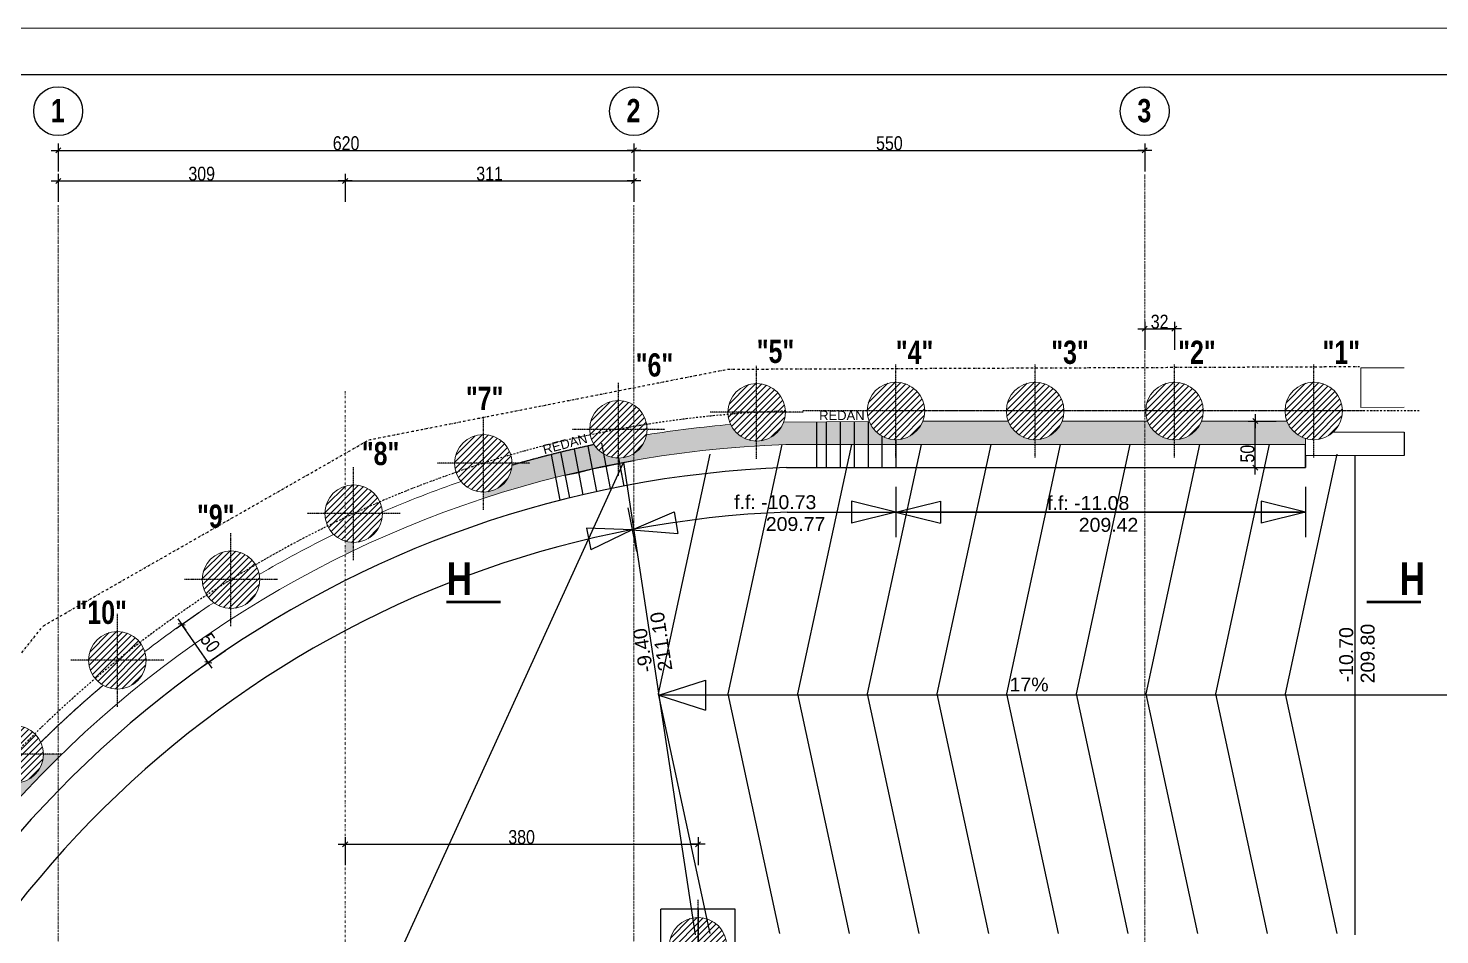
# Model space of a CAD drawing. Header units: millimetres. Extents: x -26249 to 60250, y -21218 to 23336.
# Drawn here: x -8799 to -7279, y 21519 to 22495 of the extents above; entities that cross this region are included whole.
import ezdxf
from ezdxf.enums import TextEntityAlignment as Align

# ---------------------------------------------------------------- set-up
doc = ezdxf.new("R2010")
doc.units = ezdxf.units.MM
for name, pattern in [('CACHEX2', [19.05, 12.7, -6.35]), ('Style de ligne -6', [1.04164, 0.625, -0.20828, 0.06943, -0.13893]), ('TIRETPTX2', [50.8, 25.4, -12.7, 0, -12.7])]:
    doc.linetypes.add(name, pattern=pattern)
for name, color, linetype in [('01_cote_gen', 4, 'Continuous'), ('01_linteaux', 2, 'Continuous'), ('01_murs_sup', 2, 'CACHEX2'), ('01_poch_murs', 253, 'Continuous'), ('01_texte', 230, 'Continuous'), ('AA_COTES', 2, 'Continuous')]:
    doc.layers.add(name, color=color, linetype=linetype)
for name, color, linetype, lineweight in [('01_murs_coup', 5, 'Continuous', 60), ('01_PIEUX', 5, 'Continuous', 60), ('B Général', 7, 'Continuous', 5)]:
    doc.layers.add(name, color=color, linetype=linetype, lineweight=lineweight)
doc.styles.add('impact', font='impact.ttf')
doc.styles.add('MATTE_TXT', font='arial.ttf')
doc.styles.add('STYLE2', font='ARIALN.TTF')
doc.dimstyles.new('JB50', dxfattribs={"dimscale": 0.1, "dimtxt": 150, "dimasz": 15, "dimexe": 0.1, "dimexo": 0.1, "dimgap": 0.09, "dimtad": 1, "dimdec": 1, "dimdsep": 46, "dimtxsty": 'STYLE2', "dimblk1": 'BOND_G', "dimblk2": 'BOND_D', "dimsah": 1, "dimcen": 1.5, "dimdle": 0.01, "dimse1": 1, "dimse2": 1, "dimclrd": 4, "dimclre": 2, "dimclrt": 6, "dimazin": 2, "dimtfac": 2.333333, "dimtdec": 1, "dimtix": 1, "dimtmove": 2, "dimatfit": 3, "dimldrblk": 'BOND_G', "dimfxl": 1, "dimtolj": 1, "dimtzin": 0, "dimarcsym": 0})

# ---------------------------------------------------------------- blocks, each defined once
blk = doc.blocks.new('BOND_G')
at = {"layer": 'AA_COTES', "color": 0}
for p, q in [((0, -5), (0, 15)), ((5, 0), (-5, 0)), ((1.8, 1.8), (-1.8, -1.8))]:
    blk.add_line(p, q, dxfattribs=at)
blk = doc.blocks.new('BOND_D')
at = {"layer": 'AA_COTES', "color": 0}
for p, q in [((5, 0), (-5, 0)), ((-1.8, -1.8), (1.8, 1.8)), ((0, 5), (0, -15))]:
    blk.add_line(p, q, dxfattribs=at)
blk = doc.blocks.new('*D97')
at = {"layer": '01_cote_gen', "color": 4, "lineweight": -2, "transparency": 16777216}
blk.add_line((-8765.1, 22363), (-8148.1, 22363), dxfattribs=at)
at = {"layer": 'Defpoints', "color": 0, "transparency": 16777216}
for p in [(-8766.6, 22359.4), (-8146.6, 22363), (-8146.6, 22359.4)]:
    blk.add_point(p, dxfattribs=at)
at = {"layer": '01_cote_gen', "color": 4, "lineweight": -2, "transparency": 16777216, "xscale": 1.5, "yscale": 1.5, "zscale": 1.5, "rotation": 180}
blk.add_blockref('BOND_G', (-8766.6, 22363), dxfattribs=at)
at = {"layer": '01_cote_gen', "color": 4, "lineweight": -2, "transparency": 16777216, "xscale": 1.5, "yscale": 1.5, "zscale": 1.5}
blk.add_blockref('BOND_D', (-8146.6, 22363), dxfattribs=at)
at = {"layer": '01_cote_gen', "color": 6, "transparency": 16777216, "insert": (-8456.6, 22370.7), "char_height": 15, "attachment_point": 5, "style": 'STYLE2'}
blk.add_mtext('\\A1;620', dxfattribs=at)
blk = doc.blocks.new('*D98')
at = {"layer": '01_cote_gen', "color": 4, "lineweight": -2, "transparency": 16777216}
blk.add_line((-8145.1, 22363), (-7598.1, 22363), dxfattribs=at)
at = {"layer": 'Defpoints', "color": 0, "transparency": 16777216}
for p in [(-7596.6, 22401.5), (-8146.6, 22359.4), (-7596.6, 22363)]:
    blk.add_point(p, dxfattribs=at)
at = {"layer": '01_cote_gen', "color": 4, "lineweight": -2, "transparency": 16777216, "xscale": 1.5, "yscale": 1.5, "zscale": 1.5, "rotation": 180}
blk.add_blockref('BOND_G', (-8146.6, 22363), dxfattribs=at)
at = {"layer": '01_cote_gen', "color": 4, "lineweight": -2, "transparency": 16777216, "xscale": 1.5, "yscale": 1.5, "zscale": 1.5}
blk.add_blockref('BOND_D', (-7596.6, 22363), dxfattribs=at)
at = {"layer": '01_cote_gen', "color": 6, "transparency": 16777216, "insert": (-7871.6, 22370.7), "char_height": 15, "attachment_point": 5, "style": 'STYLE2'}
blk.add_mtext('\\A1;550', dxfattribs=at)
blk = doc.blocks.new('*D365')
at = {"layer": '01_cote_gen', "color": 4, "lineweight": -2, "ltscale": 3, "transparency": 16777216}
blk.add_line((-7477.7, 22023.1), (-7477.7, 22070.1), dxfattribs=at)
at = {"layer": 'Defpoints', "color": 0, "ltscale": 3, "transparency": 16777216}
for p in [(-7477.7, 22071.6), (-7467.8, 22071.6), (-7467.8, 22021.6)]:
    blk.add_point(p, dxfattribs=at)
at = {"layer": '01_cote_gen', "color": 4, "lineweight": -2, "ltscale": 3, "transparency": 16777216, "xscale": 1.5, "yscale": 1.5, "zscale": 1.5}
for name, p, rotation in [('BOND_D', (-7477.7, 22071.6), 90), ('BOND_G', (-7477.7, 22021.6), 270)]:
    blk.add_blockref(name, p, dxfattribs=dict(at, rotation=rotation))
at = {"layer": '01_cote_gen', "color": 6, "ltscale": 3, "transparency": 16777216, "insert": (-7486, 22036.6), "char_height": 15, "attachment_point": 5, "rotation": 90, "style": 'STYLE2'}
blk.add_mtext('\\A1;50', dxfattribs=at)
blk = doc.blocks.new('*D366')
at = {"layer": '01_cote_gen', "color": 4, "lineweight": -2, "ltscale": 3, "transparency": 16777216}
blk.add_line((-8605.8, 21813), (-8632.7, 21851.6), dxfattribs=at)
at = {"layer": 'Defpoints', "color": 0, "ltscale": 3, "transparency": 16777216}
for p in [(-8627.6, 21856.9), (-8633.5, 21852.8), (-8599.1, 21815.9)]:
    blk.add_point(p, dxfattribs=at)
at = {"layer": '01_cote_gen', "color": 4, "lineweight": -2, "ltscale": 3, "transparency": 16777216, "xscale": 1.5, "yscale": 1.5, "zscale": 1.5}
for name, p, rotation in [('BOND_D', (-8633.5, 21852.8), 124.8244641136882), ('BOND_G', (-8605, 21811.8), 304.8244641136882)]:
    blk.add_blockref(name, p, dxfattribs=dict(at, rotation=rotation))
at = {"layer": '01_cote_gen', "color": 6, "ltscale": 3, "transparency": 16777216, "insert": (-8602.9, 21833), "char_height": 15, "attachment_point": 5, "rotation": 304.8245, "style": 'STYLE2'}
blk.add_mtext('\\A1;50', dxfattribs=at)
blk = doc.blocks.new('*D383')
at = {"layer": '01_cote_gen', "color": 4, "lineweight": -2, "ltscale": 3, "transparency": 16777216}
blk.add_line((-8456.1, 21616.1), (-8079.1, 21616.1), dxfattribs=at)
at = {"layer": 'Defpoints', "color": 0, "ltscale": 3, "transparency": 16777216}
for p in [(-8077.6, 21616.1), (-8077.6, 21556.2), (-8457.6, 21131.7)]:
    blk.add_point(p, dxfattribs=at)
at = {"layer": '01_cote_gen', "color": 4, "lineweight": -2, "ltscale": 3, "transparency": 16777216, "xscale": 1.5, "yscale": 1.5, "zscale": 1.5, "rotation": 180}
blk.add_blockref('BOND_G', (-8457.6, 21616.1), dxfattribs=at)
at = {"layer": '01_cote_gen', "color": 4, "lineweight": -2, "ltscale": 3, "transparency": 16777216, "xscale": 1.5, "yscale": 1.5, "zscale": 1.5}
blk.add_blockref('BOND_D', (-8077.6, 21616.1), dxfattribs=at)
at = {"layer": '01_cote_gen', "color": 6, "ltscale": 3, "transparency": 16777216, "insert": (-8267.6, 21623.8), "char_height": 15, "attachment_point": 5, "style": 'STYLE2'}
blk.add_mtext('\\A1;380', dxfattribs=at)
blk = doc.blocks.new('*D386')
at = {"layer": '01_cote_gen', "color": 4, "lineweight": -2, "ltscale": 3, "transparency": 16777216}
blk.add_line((-8765.1, 22330.2), (-8459.1, 22330.2), dxfattribs=at)
at = {"layer": 'Defpoints', "color": 0, "ltscale": 3, "transparency": 16777216}
for p in [(-8457.6, 22330.2), (-8766.6, 22265.5), (-8457.6, 22104)]:
    blk.add_point(p, dxfattribs=at)
at = {"layer": '01_cote_gen', "color": 4, "lineweight": -2, "ltscale": 3, "transparency": 16777216, "xscale": 1.5, "yscale": 1.5, "zscale": 1.5, "rotation": 180}
blk.add_blockref('BOND_G', (-8766.6, 22330.2), dxfattribs=at)
at = {"layer": '01_cote_gen', "color": 4, "lineweight": -2, "ltscale": 3, "transparency": 16777216, "xscale": 1.5, "yscale": 1.5, "zscale": 1.5}
blk.add_blockref('BOND_D', (-8457.6, 22330.2), dxfattribs=at)
at = {"layer": '01_cote_gen', "color": 6, "ltscale": 3, "transparency": 16777216, "insert": (-8612.1, 22337.9), "char_height": 15, "attachment_point": 5, "style": 'STYLE2'}
blk.add_mtext('\\A1;309', dxfattribs=at)
blk = doc.blocks.new('*D387')
at = {"layer": '01_cote_gen', "color": 4, "lineweight": -2, "ltscale": 3, "transparency": 16777216}
blk.add_line((-8456.1, 22330.2), (-8148.1, 22330.2), dxfattribs=at)
at = {"layer": 'Defpoints', "color": 0, "ltscale": 3, "transparency": 16777216}
for p in [(-8146.6, 22330.2), (-8457.6, 22307.7), (-8146.6, 22266.6)]:
    blk.add_point(p, dxfattribs=at)
at = {"layer": '01_cote_gen', "color": 4, "lineweight": -2, "ltscale": 3, "transparency": 16777216, "xscale": 1.5, "yscale": 1.5, "zscale": 1.5, "rotation": 180}
blk.add_blockref('BOND_G', (-8457.6, 22330.2), dxfattribs=at)
at = {"layer": '01_cote_gen', "color": 4, "lineweight": -2, "ltscale": 3, "transparency": 16777216, "xscale": 1.5, "yscale": 1.5, "zscale": 1.5}
blk.add_blockref('BOND_D', (-8146.6, 22330.2), dxfattribs=at)
at = {"layer": '01_cote_gen', "color": 6, "ltscale": 3, "transparency": 16777216, "insert": (-8302.1, 22337.9), "char_height": 15, "attachment_point": 5, "style": 'STYLE2'}
blk.add_mtext('\\A1;311', dxfattribs=at)
blk = doc.blocks.new('*D572')
at = {"layer": '01_cote_gen', "color": 4, "lineweight": -2, "transparency": 16777216}
blk.add_line((-7595.1, 22171), (-7566.1, 22171), dxfattribs=at)
at = {"layer": 'Defpoints', "color": 0, "transparency": 16777216}
for p in [(-7596.6, 22185.3), (-7564.6, 22171), (-7564.6, 22129.6)]:
    blk.add_point(p, dxfattribs=at)
at = {"layer": '01_cote_gen', "color": 4, "lineweight": -2, "transparency": 16777216, "xscale": 1.5, "yscale": 1.5, "zscale": 1.5, "rotation": 180}
blk.add_blockref('BOND_G', (-7596.6, 22171), dxfattribs=at)
at = {"layer": '01_cote_gen', "color": 4, "lineweight": -2, "transparency": 16777216, "xscale": 1.5, "yscale": 1.5, "zscale": 1.5}
blk.add_blockref('BOND_D', (-7564.6, 22171), dxfattribs=at)
at = {"layer": '01_cote_gen', "color": 6, "transparency": 16777216, "insert": (-7580.6, 22178.6), "char_height": 15, "attachment_point": 5, "style": 'STYLE2'}
blk.add_mtext('\\A1;32', dxfattribs=at)

msp = doc.modelspace()

# ---------------------------------------------------------------- hatches: boundary and pattern name
at = {"layer": '01_poch_murs'}
h = msp.add_hatch(dxfattribs=at)
h.set_pattern_fill('ANSI31', color=256, scale=1.5)
h.set_pattern_definition([(45, (-26223.196, 30784.428), (-3.367596, 3.367596), [])])
h.paths.add_polyline_path([(-8014.504, 22112.16, 0.41421356), (-8045.504, 22081.16), (-8014.504, 22081.16)])
h.paths.add_polyline_path([(-8014.504, 22081.16), (-8045.504, 22081.16, 0.41421356), (-8014.504, 22050.16)])
h.paths.add_polyline_path([(-8014.504, 22112.16), (-8014.504, 22081.16), (-7983.504, 22081.16, 0.41421356)])
h.paths.add_polyline_path([(-7983.504, 22081.16), (-8014.504, 22081.16), (-8014.504, 22050.16, 0.41421356)])
h = msp.add_hatch(dxfattribs=at)
h.set_pattern_fill('ANSI31', color=256, scale=1.5)
h.set_pattern_definition([(45, (-26073.281, 30785.857), (-3.367596, 3.367596), [])])
h.paths.add_polyline_path([(-7864.589, 22113.589, 0.41421356), (-7895.589, 22082.589), (-7864.589, 22082.589)])
h.paths.add_polyline_path([(-7864.589, 22082.589), (-7895.589, 22082.589, 0.41421356), (-7864.589, 22051.589)])
h.paths.add_polyline_path([(-7864.589, 22113.589), (-7864.589, 22082.589), (-7833.589, 22082.589, 0.41421356)])
h.paths.add_polyline_path([(-7833.589, 22082.589), (-7864.589, 22082.589), (-7864.589, 22051.589, 0.41421356)])
h = msp.add_hatch(dxfattribs=at)
h.set_pattern_fill('ANSI31', color=256, scale=1.5)
h.set_pattern_definition([(45, (-25923.281, 30785.857), (-3.367596, 3.367596), [])])
h.paths.add_polyline_path([(-7714.589, 22113.589, 0.41421356), (-7745.589, 22082.589), (-7714.589, 22082.589)])
h.paths.add_polyline_path([(-7714.589, 22082.589), (-7745.589, 22082.589, 0.41421356), (-7714.589, 22051.589)])
h.paths.add_polyline_path([(-7714.589, 22113.589), (-7714.589, 22082.589), (-7683.589, 22082.589, 0.41421356)])
h.paths.add_polyline_path([(-7683.589, 22082.589), (-7714.589, 22082.589), (-7714.589, 22051.589, 0.41421356)])
h = msp.add_hatch(dxfattribs=at)
h.set_pattern_fill('ANSI31', color=256, scale=1.5)
h.set_pattern_definition([(45, (-25773.281, 30785.857), (-3.367596, 3.367596), [])])
h.paths.add_polyline_path([(-7564.589, 22113.589, 0.41421356), (-7595.589, 22082.589), (-7564.589, 22082.589)])
h.paths.add_polyline_path([(-7564.589, 22082.589), (-7595.589, 22082.589, 0.41421356), (-7564.589, 22051.589)])
h.paths.add_polyline_path([(-7564.589, 22113.589), (-7564.589, 22082.589), (-7533.589, 22082.589, 0.41421356)])
h.paths.add_polyline_path([(-7533.589, 22082.589), (-7564.589, 22082.589), (-7564.589, 22051.589, 0.41421356)])
h = msp.add_hatch(dxfattribs=at)
h.set_pattern_fill('ANSI31', color=256, scale=1.5)
h.set_pattern_definition([(45, (-25623.281, 30785.857), (-3.367596, 3.367596), [])])
h.paths.add_polyline_path([(-7414.589, 22113.589, 0.41421356), (-7445.589, 22082.589), (-7414.589, 22082.589)])
h.paths.add_polyline_path([(-7414.589, 22082.589), (-7445.589, 22082.589, 0.41421356), (-7414.589, 22051.589)])
h.paths.add_polyline_path([(-7414.589, 22113.589), (-7414.589, 22082.589), (-7383.589, 22082.589, 0.41421356)])
h.paths.add_polyline_path([(-7383.589, 22082.589), (-7414.589, 22082.589), (-7414.589, 22051.589, 0.41421356)])
h = msp.add_hatch(dxfattribs=at)
h.set_pattern_fill('ANSI31', color=256, scale=1.5)
h.set_pattern_definition([(45, (-26372.0147, 30766.0353), (-3.367596, 3.367596), [])])
h.paths.add_polyline_path([(-8163.322, 22093.768, 0.41421356), (-8194.322, 22062.768), (-8163.322, 22062.768)])
h.paths.add_polyline_path([(-8163.322, 22062.768), (-8194.322, 22062.768, 0.41421356), (-8163.322, 22031.768)])
h.paths.add_polyline_path([(-8163.322, 22093.768), (-8163.322, 22062.768), (-8132.322, 22062.768, 0.41421356)])
h.paths.add_polyline_path([(-8132.322, 22062.768), (-8163.322, 22062.768), (-8163.322, 22031.768, 0.41421356)])
at = {"layer": '01_poch_murs', "ltscale": 3}
h = msp.add_hatch(color=256, dxfattribs=at)
h.dxf.hatch_style = 1
h.paths.add_polyline_path([(-7893.469, 22071.322), (-7985.405, 22070.47, -0.66670859), (-8042.585, 22068.029, 0.01891787), (-8132.882, 22056.904, -0.20580765), (-8146.63, 22036.645), (-8146.63, 22029.215, -0.03497636), (-7982.981, 22046.589), (-7794.303, 22046.589), (-7794.303, 22071.589), (-7835.606, 22071.589, -0.68666796)])
h = msp.add_hatch(color=256, dxfattribs=at)
h.dxf.hatch_style = 1
h.paths.add_polyline_path([(-7593.571, 22071.589), (-7685.606, 22071.589, -0.69006556), (-7743.571, 22071.589), (-7794.303, 22071.589), (-7794.303, 22046.589), (-7423.565, 22046.589), (-7423.565, 22052.917, -0.23263502), (-7443.571, 22071.589), (-7535.606, 22071.589, -0.69006556)])
at = {"layer": '01_poch_murs'}
h = msp.add_hatch(dxfattribs=at)
h.set_pattern_fill('ANSI31', color=256, scale=1.5)
h.set_pattern_definition([(45, (-26517.44, 30729.4877), (-3.367596, 3.367596), [])])
h.paths.add_polyline_path([(-8308.747, 22057.22, 0.41421356), (-8339.747, 22026.22), (-8308.747, 22026.22)])
h.paths.add_polyline_path([(-8308.747, 22026.22), (-8339.747, 22026.22, 0.41421356), (-8308.747, 21995.22)])
h.paths.add_polyline_path([(-8308.747, 22057.22), (-8308.747, 22026.22), (-8277.747, 22026.22, 0.41421356)])
h.paths.add_polyline_path([(-8277.747, 22026.22), (-8308.747, 22026.22), (-8308.747, 21995.22, 0.41421356)])
at = {"layer": '01_poch_murs', "ltscale": 3}
h = msp.add_hatch(color=256, dxfattribs=at)
h.dxf.hatch_style = 1
h.paths.add_polyline_path([(-8179.463, 22036.301, -0.11653533), (-8189.602, 22046.324, 0.00144028), (-8196.377, 22044.871), (-8191.673, 22020.309, -0.00318472), (-8176.995, 22023.412)])
h.paths.add_polyline_path([(-8196.377, 22044.871, 0.00311946), (-8211.021, 22041.59), (-8206.316, 22017.019, -0.00318575), (-8191.673, 22020.309)])
h.paths.add_polyline_path([(-8211.021, 22041.59, 0.00312092), (-8225.63, 22038.125), (-8220.922, 22013.54, -0.0031873), (-8206.316, 22017.019)])
h.paths.add_polyline_path([(-8163.322, 22031.768, -0.13777035), (-8179.463, 22036.301), (-8176.995, 22023.412, -0.002959), (-8163.322, 22026.127)])
h.paths.add_polyline_path([(-8146.63, 22036.645, -0.14311505), (-8163.322, 22031.768), (-8162.28, 22026.327, -0.00337823), (-8146.63, 22029.215)])
h = msp.add_hatch(color=256, dxfattribs=at)
h.dxf.hatch_style = 1
h.paths.add_polyline_path([(-8448.556, 21941.019, -0.07397164), (-8457.58, 21942.362), (-8457.58, 21927.895, -0.00212721), (-8448.556, 21932.255)])
h.paths.add_polyline_path([(-8230.64, 22011.117), (-8235.35, 22035.713, 0.00914903), (-8277.816, 22024.154, -0.39481521), (-8308.747, 21995.22), (-8308.747, 21988.383, -0.01727336)])
h.paths.add_polyline_path([(-8225.63, 22038.125, 0.00208166), (-8235.35, 22035.713), (-8230.64, 22011.117, -0.00212598), (-8220.922, 22013.54)])
h.paths.add_polyline_path([(-7232.972, 20126.732), (-7202.992, 20126.732), (-7202.992, 20164.232), (-7232.972, 20164.232)], flags=9)
h.paths.add_polyline_path([(-7233.235, 20735.945), (-7202.699, 20735.945), (-7202.699, 20775.02), (-7233.235, 20775.02)], flags=9)
h.paths.add_polyline_path([(-7232.972, 20884.732), (-7203.008, 20884.732), (-7203.008, 20922.232), (-7232.972, 20922.232)], flags=9)
h.paths.add_polyline_path([(-7233.158, 21494.732), (-7204.212, 21494.732), (-7204.212, 21532.232), (-7233.158, 21532.232)], flags=9)
h.paths.add_polyline_path([(-7919.834, 21054.818), (-7887.677, 21054.818), (-7887.677, 21107.318), (-7919.834, 21107.318)], flags=9)
h.paths.add_polyline_path([(-8050.667, 19604.361), (-7970.729, 19658.029), (-7983.698, 19677.346), (-8063.636, 19623.678)], flags=9)
h.paths.add_polyline_path([(-7329.452, 21874.57), (-7287.372, 21874.57), (-7287.372, 21927.07), (-7329.452, 21927.07)], flags=9)
h.paths.add_polyline_path([(-8008.48, 21949.29), (-7936.728, 21949.29), (-7936.728, 21972.266), (-8008.48, 21972.266)], flags=9)
h.paths.add_polyline_path([(-8042.643, 21972.749), (-7946.356, 21972.749), (-7946.356, 21996.032), (-8042.643, 21996.032)], flags=9)
h.paths.add_polyline_path([(-7671.479, 21948.377), (-7599.728, 21948.377), (-7599.728, 21971.353), (-7671.479, 21971.353)], flags=9)
h.paths.add_polyline_path([(-7705.64, 21971.849), (-7609.358, 21971.849), (-7609.358, 21995.117), (-7705.64, 21995.117)], flags=9)
h.paths.add_polyline_path([(-7727.917, 19897.988), (-7727.917, 20031.52), (-7751.2, 20031.52), (-7751.2, 19897.988)], flags=9)
h.paths.add_polyline_path([(-7567.544, 19723.359), (-7434.013, 19723.359), (-7434.013, 19746.642), (-7567.544, 19746.642)], flags=9)
h.paths.add_polyline_path([(-7669.371, 19793.263), (-7627.978, 19793.263), (-7627.978, 19816.147), (-7669.371, 19816.147)], flags=9)
h.paths.add_polyline_path([(-7671.307, 19826.583), (-7630.032, 19826.583), (-7630.032, 19849.083), (-7671.307, 19849.083)], flags=9)
h.paths.add_polyline_path([(-8068.713, 20909.995), (-8001.241, 20909.995), (-8001.241, 20947.495), (-8068.713, 20947.495)], flags=9)
h.paths.add_polyline_path([(-8069.447, 21067.233), (-8000.508, 21067.233), (-8000.508, 21106.216), (-8069.447, 21106.216)], flags=9)
h.paths.add_polyline_path([(-8043.636, 21428.455), (-7975.847, 21428.455), (-7975.847, 21466.673), (-8043.636, 21466.673)], flags=9)
h.paths.add_polyline_path([(-8421.601, 21092.95), (-8357.882, 21092.95), (-8357.882, 21130.45), (-8421.601, 21130.45)], flags=9)
h.paths.add_polyline_path([(-7345.028, 21785.532), (-7345.028, 21857.284), (-7368.004, 21857.284), (-7368.004, 21785.532)], flags=9)
h.paths.add_polyline_path([(-7368.116, 21786.604), (-7368.116, 21853.679), (-7391.092, 21853.679), (-7391.092, 21786.604)], flags=9)
h.paths.add_polyline_path([(-8100.536, 21800.65), (-8111.287, 21871.592), (-8134.003, 21868.149), (-8123.252, 21797.208)], flags=9)
h.paths.add_polyline_path([(-8121.465, 21799.238), (-8129.769, 21854.033), (-8152.485, 21850.591), (-8144.181, 21795.795)], flags=9)
h.paths.add_polyline_path([(-7746.067, 21776.088), (-7696.222, 21776.088), (-7696.222, 21799.801), (-7746.067, 21799.801)], flags=9)
h.paths.add_polyline_path([(-7702.508, 20983.116), (-7630.756, 20983.116), (-7630.756, 21006.092), (-7702.508, 21006.092)], flags=9)
h.paths.add_polyline_path([(-7690.387, 21007.248), (-7634.965, 21007.248), (-7634.965, 21030.224), (-7690.387, 21030.224)], flags=9)
h.paths.add_polyline_path([(-7702.508, 20402.116), (-7630.756, 20402.116), (-7630.756, 20425.092), (-7702.508, 20425.092)], flags=9)
h.paths.add_polyline_path([(-7690.387, 20426.248), (-7634.965, 20426.248), (-7634.965, 20449.224), (-7690.387, 20449.224)], flags=9)
h.paths.add_polyline_path([(-7388.317, 20574.045), (-7313.601, 20574.045), (-7313.601, 20595.191), (-7388.317, 20595.191)], flags=9)
h.paths.add_polyline_path([(-7399.462, 20611.262), (-7303.288, 20611.262), (-7303.288, 20634.253), (-7399.462, 20634.253)], flags=9)
h.paths.add_polyline_path([(-7388.317, 20648.115), (-7317.36, 20648.115), (-7317.36, 20669.261), (-7388.317, 20669.261)], flags=9)
h.paths.add_polyline_path([(-8323.511, 19704.016), (-8263.278, 19734.085), (-8273.87, 19755.301), (-8334.102, 19725.232)], flags=9)
h.paths.add_polyline_path([(-7041.625, 20149.784), (-6973.759, 20149.784), (-6973.759, 20188.002), (-7041.625, 20188.002)], flags=9)
h.paths.add_polyline_path([(-7052.255, 20358.063), (-6988.218, 20358.063), (-6988.218, 20396.281), (-7052.255, 20396.281)], flags=9)
h.paths.add_polyline_path([(-7024.093, 20481.452), (-6954.907, 20481.452), (-6954.907, 20520.388), (-7024.093, 20520.388)], flags=9)
h.paths.add_polyline_path([(-6969.427, 20625.601), (-6903.893, 20625.601), (-6903.893, 20664.561), (-6969.427, 20664.561)], flags=9)
h.paths.add_polyline_path([(-6914.545, 20768.612), (-6849.235, 20768.612), (-6849.235, 20807.548), (-6914.545, 20807.548)], flags=9)
h.paths.add_polyline_path([(-6877.426, 20915.236), (-6817.119, 20915.236), (-6817.119, 20952.736), (-6877.426, 20952.736)], flags=9)
h.paths.add_polyline_path([(-6843.451, 21059.753), (-6777.917, 21059.753), (-6777.917, 21098.712), (-6843.451, 21098.712)], flags=9)
h.paths.add_polyline_path([(-6809.591, 21180.352), (-6744.458, 21180.352), (-6744.458, 21218.57), (-6809.591, 21218.57)], flags=9)
h = msp.add_hatch(color=256, dxfattribs=at)
h.dxf.hatch_style = 1
h.paths.add_polyline_path([(-8163.322, 22031.768), (-8163.322, 22026.127, -0.00022519), (-8162.28, 22026.327)])
at = {"layer": '01_poch_murs'}
h = msp.add_hatch(dxfattribs=at)
h.set_pattern_fill('ANSI31', color=256, scale=1.5)
h.set_pattern_definition([(45, (-26657.2486, 30675.287), (-3.367596, 3.367596), [])])
h.paths.add_polyline_path([(-8448.556, 22003.019, 0.41421356), (-8479.556, 21972.019), (-8448.556, 21972.019)])
h.paths.add_polyline_path([(-8448.556, 21972.019), (-8479.556, 21972.019, 0.41421356), (-8448.556, 21941.019)])
h.paths.add_polyline_path([(-8448.556, 22003.019), (-8448.556, 21972.019), (-8417.556, 21972.019, 0.41421356)])
h.paths.add_polyline_path([(-8417.556, 21972.019), (-8448.556, 21972.019), (-8448.556, 21941.019, 0.41421356)])
h = msp.add_hatch(dxfattribs=at)
h.set_pattern_fill('ANSI31', color=256, scale=1.5)
h.set_pattern_definition([(45, (-26789.307, 30604.2607), (-3.367596, 3.367596), [])])
h.paths.add_polyline_path([(-8580.615, 21931.993, 0.41421356), (-8611.615, 21900.993), (-8580.615, 21900.993)])
h.paths.add_polyline_path([(-8580.615, 21900.993), (-8611.615, 21900.993, 0.41421356), (-8580.615, 21869.993)])
h.paths.add_polyline_path([(-8580.615, 21931.993), (-8580.615, 21900.993), (-8549.615, 21900.993, 0.41421356)])
h.paths.add_polyline_path([(-8549.615, 21900.993), (-8580.615, 21900.993), (-8580.615, 21869.993, 0.41421356)])
h = msp.add_hatch(dxfattribs=at)
h.set_pattern_fill('ANSI31', color=256, scale=1.5)
h.set_pattern_definition([(45, (-26911.5997, 30517.4926), (-3.367596, 3.367596), [])])
h.paths.add_polyline_path([(-8702.907, 21845.225, 0.41421356), (-8733.907, 21814.225), (-8702.907, 21814.225)])
h.paths.add_polyline_path([(-8702.907, 21814.225), (-8733.907, 21814.225, 0.41421356), (-8702.907, 21783.225)])
h.paths.add_polyline_path([(-8702.907, 21845.225), (-8702.907, 21814.225), (-8671.907, 21814.225, 0.41421356)])
h.paths.add_polyline_path([(-8671.907, 21814.225), (-8702.907, 21814.225), (-8702.907, 21783.225, 0.41421356)])
h = msp.add_hatch(dxfattribs=at)
h.set_pattern_fill('ANSI31', color=256, scale=1.5)
h.set_pattern_definition([(45, (-27022.26, 30416.307), (-3.367596, 3.367596), [])])
h.paths.add_polyline_path([(-8813.568, 21744.039, 0.41421356), (-8844.568, 21713.039), (-8813.568, 21713.039)])
h.paths.add_polyline_path([(-8813.568, 21713.039), (-8844.568, 21713.039, 0.41421356), (-8813.568, 21682.039)])
h.paths.add_polyline_path([(-8813.568, 21744.039), (-8813.568, 21713.039), (-8782.568, 21713.039, 0.41421356)])
h.paths.add_polyline_path([(-8782.568, 21713.039), (-8813.568, 21713.039), (-8813.568, 21682.039, 0.41421356)])
at = {"layer": '01_poch_murs', "ltscale": 3}
h = msp.add_hatch(color=256, dxfattribs=at)
h.dxf.hatch_style = 1
h.paths.add_polyline_path([(-8766.628, 21709.262), (-8766.628, 21713.039), (-8782.568, 21713.039, -0.53479232), (-8825.456, 21684.41, 0.01891333), (-8884.501, 21615.222, -0.13873675), (-8879.907, 21598.981), (-8865.471, 21598.981, -0.03146764)])
h.paths.add_polyline_path([(-8865.471, 21598.981), (-8879.907, 21598.981, -0.49568183), (-8919.174, 21569.104, 0.01408744), (-8957.013, 21512.894), (-8927.299, 21512.894, -0.02251006)])
at = {"layer": '01_poch_murs'}
h = msp.add_hatch(dxfattribs=at)
h.set_pattern_fill('ANSI31', color=256, scale=1.5)
h.set_pattern_definition([(45, (-26286.272, 30209.57), (-3.367596, 3.367596), [])])
h.paths.add_polyline_path([(-8077.58, 21537.302, 0.41421356), (-8108.58, 21506.302), (-8077.58, 21506.302)])
h.paths.add_polyline_path([(-8077.58, 21506.302), (-8108.58, 21506.302, 0.41421356), (-8077.58, 21475.302)])
h.paths.add_polyline_path([(-8077.58, 21537.302), (-8077.58, 21506.302), (-8046.58, 21506.302, 0.41421356)])
h.paths.add_polyline_path([(-8046.58, 21506.302), (-8077.58, 21506.302), (-8077.58, 21475.302, 0.41421356)])

# ---------------------------------------------------------------- linework, layer by layer
at = {"layer": '01_cote_gen', "ltscale": 3}
msp.add_line((-8077.58, 21545.585), (-8077.58, 21476.576), dxfattribs=at)
at = {"layer": '01_linteaux', "linetype": 'TIRETPTX2', "ltscale": 0.01}
for p, q in [((-8014.504, 22031.16), (-8014.504, 22131.16)), ((-7864.589, 22032.589), (-7864.589, 22132.589)), ((-7714.589, 22032.589), (-7714.589, 22132.589)), ((-7564.589, 22032.589), (-7564.589, 22132.589)), ((-7414.589, 22032.589), (-7414.589, 22132.589)), ((-7414.589, 22032.589), (-7414.589, 22132.589)), ((-8163.322, 22012.768), (-8163.322, 22112.768)), ((-8308.747, 21976.22), (-8308.747, 22076.22)), ((-7964.504, 22081.16), (-8064.504, 22081.16)), ((-7360.748, 22082.589), (-7964.748, 22082.589)), ((-8113.322, 22062.768), (-8213.322, 22062.768)), ((-8258.747, 22026.22), (-8358.747, 22026.22)), ((-8448.556, 21922.019), (-8448.556, 22022.019)), ((-8398.556, 21972.019), (-8498.556, 21972.019)), ((-8580.615, 21850.993), (-8580.615, 21950.993)), ((-8530.615, 21900.993), (-8630.615, 21900.993)), ((-8702.907, 21764.225), (-8702.907, 21864.225)), ((-8652.907, 21814.225), (-8752.907, 21814.225)), ((-8763.568, 21713.039), (-8863.568, 21713.039)), ((-8077.58, 21456.202), (-8077.58, 21556.202))]:
    msp.add_line(p, q, dxfattribs=at)
at = {"layer": '01_linteaux'}
for p, q in [((-7949.589, 22021.589), (-7949.589, 22070.802)), ((-7939.589, 22070.895), (-7939.589, 22021.589)), ((-7924.589, 22071.034), (-7924.589, 22021.589)), ((-7909.589, 22071.173), (-7909.589, 22021.589)), ((-7894.589, 22071.312), (-7894.589, 22021.589)), ((-7879.589, 22055.46), (-7879.589, 22021.589)), ((-8211.021, 22041.59), (-8201.61, 21992.447)), ((-8196.369, 22044.83), (-8186.97, 21995.747)), ((-8181.663, 22047.788), (-8172.311, 21998.952)), ((-7864.589, 22051.589), (-7864.589, 22021.589)), ((-7423.565, 22021.589), (-7423.565, 22046.589)), ((-8225.929, 21986.518), (-8235.35, 22035.713)), ((-8225.63, 22038.125), (-8216.214, 21988.954)), ((-8163.949, 22035.04), (-8157.578, 22001.773)), ((-8163.322, 22031.768), (-8157.578, 22001.773)), ((-7423.565, 22034.602), (-7423.565, 22021.589)), ((-7982.531, 22021.589), (-7423.565, 22021.589)), ((-8037.58, 21546.302), (-8117.58, 21546.302)), ((-8117.58, 21466.302), (-8117.58, 21546.302)), ((-8037.58, 21466.302), (-8037.58, 21546.302))]:
    msp.add_line(p, q, dxfattribs=at)
at = {"layer": '01_linteaux', "linetype": 'TIRETPTX2', "ltscale": 0.07}
msp.add_line((-7300.971, 22082.589), (-7864.589, 22082.589), dxfattribs=at)
at = {"layer": '01_linteaux', "color": 5, "linetype": 'TIRETPTX2', "ltscale": 0.1}
msp.add_line((-9033.563, 21540.157), (-8782.492, 21851.378), dxfattribs=at)
at = {"layer": '01_linteaux', "linetype": 'TIRETPTX2', "ltscale": 0.07}
msp.add_arc((-7940.771, 20869.62), 1213.726, 91.990923, 160.61055, dxfattribs=at)
at = {"layer": '01_linteaux'}
msp.add_arc((-7940.771, 20869.62), 1152.726, 92.076105, 160.439266, dxfattribs=at)
at = {"layer": '01_linteaux', "color": 5, "linetype": 'TIRETPTX2', "ltscale": 0.1}
for points in [[(-8432.07, 22051.482), (-8238.858, 22089.519), (-8045.647, 22127.556)], [(-8045.647, 22127.556), (-7705.494, 22128.985), (-7365.342, 22130.413)], [(-8782.492, 21851.378), (-8607.281, 21951.43), (-8432.07, 22051.482)], [(-8782.492, 21851.378), (-8607.281, 21951.43), (-8432.07, 22051.482)]]:
    msp.add_open_spline(points, degree=2, dxfattribs=at)
at = {"layer": '01_murs_coup', "linetype": 'Continuous', "lineweight": 5}
for p, q in [((2556.825, 22494.572), (-9943.175, 22494.572)), ((-7985.405, 22070.47), (-7893.469, 22071.322)), ((-7835.606, 22071.589), (-7743.571, 22071.589)), ((-7685.606, 22071.589), (-7593.571, 22071.589)), ((-7535.606, 22071.589), (-7443.571, 22071.589)), ((-7395.297, 22059.602), (-7317.385, 22059.602)), ((-7393.789, 22059.602), (-7317.385, 22059.602)), ((-7982.981, 22046.589), (-7423.489, 22046.589)), ((-7423.565, 22034.602), (-7423.565, 22052.917)), ((-7423.565, 22034.602), (-7423.565, 22052.917)), ((-7423.565, 22034.602), (-7317.385, 22034.602)), ((-7423.565, 22034.602), (-7317.385, 22034.602))]:
    msp.add_line(p, q, dxfattribs=at)
at = {"layer": '01_murs_coup', "linetype": 'TIRETPTX2', "lineweight": 5, "ltscale": 0.1}
msp.add_line((-8457.58, 22104), (-8457.58, 19006.33), dxfattribs=at)
at = {"layer": '01_murs_coup', "linetype": 'Continuous', "lineweight": 5}
msp.add_lwpolyline([(-7317.385, 22129.17), (-7363.999, 22128.969), (-7363.999, 22086.249), (-7317.385, 22086.572)], dxfattribs=at)
for radius, start, end in [(1202.726, 94.856074, 99.191213), (1177.726, 92.053949, 160.469587), (1202.726, 101.940114, 106.274213), (1202.726, 109.023114, 113.357213), (1202.726, 116.106114, 120.440213), (1202.726, 123.189114, 127.523213), (1202.726, 130.272114, 134.606213)]:
    msp.add_arc((-7940.771, 20869.62), radius, start, end, dxfattribs=at)
at = {"layer": '01_murs_sup', "ltscale": 0.05}
for start, end in [(101.940114, 106.274213), (130.272114, 134.606213)]:
    msp.add_arc((-7940.771, 20869.62), 1202.726, start, end, dxfattribs=at)
at = {"layer": '01_PIEUX', "linetype": 'Continuous', "lineweight": 5}
for centre in [(-8014.504, 22081.16), (-7864.589, 22082.589), (-7714.589, 22082.589), (-7564.589, 22082.589), (-7414.589, 22082.589), (-8163.322, 22062.768), (-8308.747, 22026.22), (-8448.556, 21972.019), (-8580.615, 21900.993), (-8702.907, 21814.225), (-8813.568, 21713.039), (-8077.58, 21506.302)]:
    msp.add_circle(centre, 31, dxfattribs=at)
at = {"layer": '01_poch_murs', "ltscale": 3}
for p, q in [((-7317.385, 22059.602), (-7317.385, 22034.602)), ((-8045.136, 21777.893), (-7987.2, 22046.43)), ((-7970.136, 21777.893), (-7912.165, 22046.589)), ((-7895.136, 21777.893), (-7837.165, 22046.589)), ((-7820.136, 21777.893), (-7762.165, 22046.589)), ((-7745.136, 21777.893), (-7687.165, 22046.589)), ((-7670.136, 21777.893), (-7612.165, 22046.589)), ((-7595.136, 21777.893), (-7537.165, 22046.589)), ((-7520.136, 21777.893), (-7462.165, 22046.589)), ((-8176.941, 22023.131), (-8157.925, 22027.153)), ((-8157.925, 22027.153), (-8146.63, 22029.215)), ((-8120.136, 21777.893), (-8064.473, 22035.893)), ((-7445.136, 21777.893), (-7389.473, 22035.893)), ((-8220.922, 22013.54), (-8206.19, 22016.361)), ((-8206.19, 22016.361), (-8191.673, 22020.309)), ((-8191.673, 22020.309), (-8176.941, 22023.131)), ((-8064.473, 21519.893), (-8120.136, 21777.893)), ((-7989.473, 21519.893), (-8045.136, 21777.893)), ((-7914.473, 21519.893), (-7970.136, 21777.893)), ((-7839.473, 21519.893), (-7895.136, 21777.893)), ((-7764.473, 21519.893), (-7820.136, 21777.893)), ((-7689.473, 21519.893), (-7745.136, 21777.893)), ((-7614.473, 21519.893), (-7670.136, 21777.893)), ((-7539.473, 21519.893), (-7595.136, 21777.893)), ((-7464.473, 21519.893), (-7520.136, 21777.893)), ((-7389.473, 21519.893), (-7445.136, 21777.893))]:
    msp.add_line(p, q, dxfattribs=at)
at = {"layer": '01_texte'}
for p, q in [((2506.825, 22444.572), (-9893.175, 22444.572)), ((-8671.168, 20902.894), (-8157.925, 22027.153)), ((-8157.925, 22027.153), (-8080.856, 21518.802)), ((-7370.475, 22034.602), (-7370.475, 21518.602)), ((-7864.589, 22000.753), (-7864.589, 21946.599)), ((-7423.565, 22000.753), (-7423.565, 21946.599)), ((-7864.589, 21973.676), (-7912.458, 21985.494)), ((-7912.458, 21985.494), (-7912.458, 21961.858)), ((-7864.589, 21973.676), (-7816.72, 21985.494)), ((-7816.72, 21985.494), (-7816.72, 21961.858)), ((-7423.565, 21973.676), (-7471.434, 21985.494)), ((-7471.434, 21985.494), (-7471.434, 21961.858)), ((-8153.073, 21978.244), (-8144.061, 21931.186)), ((-8148.567, 21954.715), (-8103.24, 21974.122)), ((-8103.24, 21974.122), (-8099.416, 21950.797)), ((-7981.653, 21973.676), (-7423.565, 21973.676)), ((-7864.589, 21973.676), (-7912.458, 21961.858)), ((-7423.565, 21973.676), (-7864.589, 21973.676)), ((-7864.589, 21973.676), (-7816.72, 21961.858)), ((-7423.565, 21973.676), (-7471.434, 21961.858)), ((-8148.567, 21954.715), (-8197.849, 21956.236)), ((-8197.849, 21956.236), (-8192.895, 21933.126)), ((-8148.567, 21954.715), (-8192.895, 21933.126)), ((-8148.567, 21954.715), (-8099.416, 21950.797)), ((-8119.955, 21776.602), (-8069.65, 21792.844)), ((-8069.65, 21792.844), (-8069.65, 21760.361)), ((-7236.975, 21776.602), (-8119.955, 21776.602)), ((-8119.955, 21776.602), (-8069.65, 21760.361))]:
    msp.add_line(p, q, dxfattribs=at)
at = {"layer": '01_texte', "const_width": 3}
for points in [[(-8290.16, 21876.833), (-8348.66, 21876.833)], [(-7299.163, 21876.833), (-7357.664, 21876.833)]]:
    msp.add_lwpolyline(points, dxfattribs=at)
at = {"layer": '01_texte'}
for centre in [(-8766.628, 22405.301), (-8146.63, 22405.301), (-7596.614, 22405.301)]:
    msp.add_circle(centre, 26.337, dxfattribs=at)
msp.add_arc((-7940.771, 20869.62), 1104.813, 92.12065, 160.378301, dxfattribs=at)
at = {"layer": 'B Général', "color": 1, "linetype": 'Style de ligne -6', "lineweight": 13, "ltscale": 3}
for p, q in [((-7596.614, 19342.066), (-7596.614, 22337.07)), ((-8766.628, 19309.259), (-8766.628, 22304.263)), ((-8146.63, 19309.259), (-8146.63, 22304.263))]:
    msp.add_line(p, q, dxfattribs=at)

# ---------------------------------------------------------------- texts
at = {"layer": '01_texte', "style": 'impact'}
for s, height, p in [('"5"', 25, (-7994.239, 22126.717)), ('"4"', 25, (-7844.478, 22125.764)), ('"3"', 25, (-7677.093, 22125.764)), ('"2"', 25, (-7540.437, 22125.764)), ('"1"', 25, (-7385.001, 22125.764)), ('"6"', 25, (-8124.565, 22112.118)), ('"7"', 25, (-8307.393, 22076.148)), ('"8"', 25, (-8419.489, 22016.777)), ('"9"', 25, (-8596.937, 21949.32)), ('H', 35, (-8334.64, 21873.981)), ('H', 35, (-7308.412, 21873.981)), ('"10"', 25, (-8720.32, 21845.832))]:
    msp.add_text(s, height=height, rotation=0, dxfattribs=at).set_placement(p, align=Align.BOTTOM_CENTER)
at = {"layer": '01_texte', "style": 'MATTE_TXT'}
for s, height, p in [('REDAN', 10, (-7947.204, 22072.778)), ('f.f: -10.73', 15, (-8038.763, 21976.896)), ('f.f: -11.08', 15, (-7701.762, 21975.983)), ('209.77', 15, (-8004.65, 21953.375)), ('209.42', 15, (-7667.65, 21952.462)), ('17%%%', 15, (-7742.115, 21780.593))]:
    msp.add_text(s, height=height, dxfattribs=at).set_placement(p)
for s, height, rotation, p in [('REDAN', 10, 15.15605, (-8243.147, 22035.813)), ('211.10', 15, 98.617433, (-8105.149, 21803.824)), ('-9.40', 15, 98.617433, (-8126.077, 21802.412)), ('-10.70', 15, 90, (-7372.201, 21790.433)), ('209.80', 15, 90, (-7349.113, 21789.361))]:
    msp.add_text(s, height=height, rotation=rotation, dxfattribs=at).set_placement(p)
at = {"layer": '01_texte', "char_height": 25, "attachment_point": 1, "rotation": 0, "line_spacing_factor": 0.895453, "style": 'impact'}
for s, insert in [('1', (-8774.546, 22418.39)), ('2', (-8154.549, 22418.39)), ('3', (-7604.532, 22418.39))]:
    msp.add_mtext(s, dxfattribs=dict(at, insert=insert))

# ---------------------------------------------------------------- dimensions: what is measured, and where the dimension line sits
at = {"layer": '01_cote_gen'}
for base, p1, p2, picture, middle in [((-7596.614, 22363.048), (-8146.63, 22359.384), (-7596.614, 22401.52), '*D98', (-7871.622, 22370.716)), ((-8146.63, 22363.048), (-8766.628, 22359.384), (-8146.63, 22359.384), '*D97', (-8456.629, 22370.716)), ((-7564.589, 22170.979), (-7596.614, 22185.253), (-7564.589, 22129.576), '*D572', (-7580.601, 22178.647))]:
    dim = msp.add_linear_dim(base=base, p1=p1, p2=p2, dimstyle='JB50', dxfattribs=at)
    dim.commit()
    dim.dimension.update_dxf_attribs({"geometry": picture, "text_midpoint": middle})
at = {"layer": '01_cote_gen', "ltscale": 3}
for base, p1, p2, picture, middle in [((-8457.58, 22330.241), (-8766.628, 22265.467), (-8457.58, 22104), '*D386', (-8612.104, 22337.908)), ((-8077.58, 21616.099), (-8457.58, 21131.654), (-8077.58, 21556.202), '*D383', (-8267.58, 21623.767))]:
    dim = msp.add_linear_dim(base=base, p1=p1, p2=p2, dimstyle='JB50', dxfattribs=at)
    dim.commit()
    dim.dimension.update_dxf_attribs({"geometry": picture, "text_midpoint": middle})
dim = msp.add_linear_dim(base=(-8146.63, 22330.241), p1=(-8457.58, 22307.741), p2=(-8146.63, 22266.624), text='311', dimstyle='JB50', dxfattribs=at)
dim.commit()
dim.dimension.update_dxf_attribs({"geometry": '*D387', "text_midpoint": (-8302.105, 22337.908)})
for base, p1, p2, angle, picture, middle, dimtype in [((-7477.719, 22071.589), (-7467.791, 22021.589), (-7467.791, 22071.589), 90, '*D365', (-7485.98, 22036.582), 160), ((-8633.508, 21852.838), (-8599.051, 21815.899), (-8627.604, 21856.944), 124.824464, '*D366', (-8602.937, 21832.958), 161)]:
    dim = msp.add_linear_dim(base=base, p1=p1, p2=p2, angle=angle, dimstyle='JB50', dxfattribs=at)
    dim.commit()
    dim.dimension.update_dxf_attribs({"geometry": picture, "text_midpoint": middle, "dimtype": dimtype})

doc.saveas('drawing.dxf')
